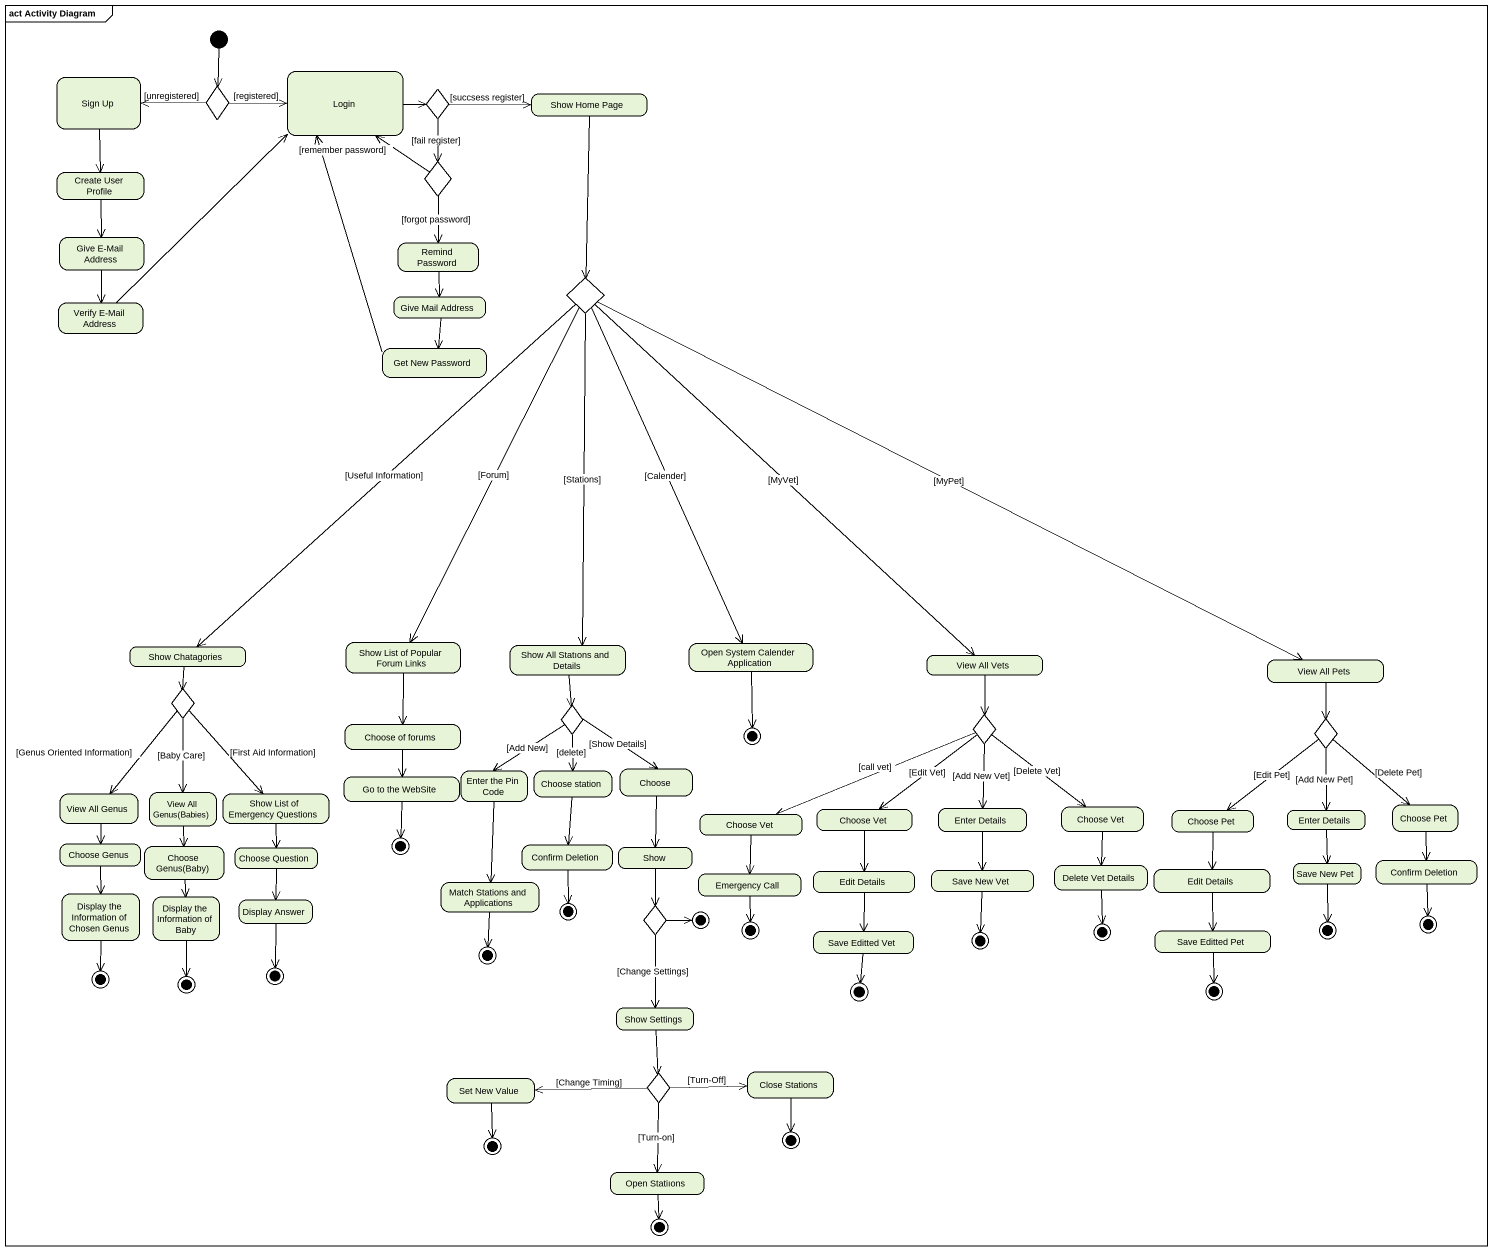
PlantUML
@startuml
mainframe act Activity Diagram
hide empty description
state "Sign Up" as Sign_Up
state choice1 <<choice>>
state Login
state choice2 <<choice>>
state "Show Home Page" as Show_Home_Page
state choice3 <<choice>>
state "Create User Profile" as Create_User_Profile
state "Give E-Mail Address" as Give_E_Mail_Address
state "Remind Password" as Remind_Password
state choice4 <<choice>>
state "Verify E-Mail Address" as Verify_E_Mail_Address
state "Give Mail Address" as Give_Mail_Address
state "Get New Password" as Get_New_Password
state "Show Chatagories" as Show_Chatagories
state "Show List of Popular Forum Links" as Show_List_of_Popular_Forum
state "Show All Statıons and Details" as Show_All_Statıons_and
state "Open System Calender Application" as Open_System_Calender
state "View All Vets" as View_All_Vets
state "View All Pets" as View_All_Pets
state choice5 <<choice>>
state choice6 <<choice>>
state "Choose of forums" as Choose_of_forums
state final1 <<end>>
state choice7 <<choice>>
state choice8 <<choice>>
state "Go to the WebSite" as Go_to_the_WebSite
state "Enter the Pin Code" as Enter_the_Pin_Code
state "Choose station" as Choose_station
state Choose
state "View All Genus" as View_All_Genus
state "View All Genus(Babies)" as View_All_Genus_Babies
state "Show List of Emergency Questions" as Show_List_of_Emergency
state "Choose Vet" as Choose_Vet
state "Choose Vet" as Choose_Vet_2
state "Enter Details" as Enter_Details
state "Choose Vet" as Choose_Vet_3
state "Choose Pet" as Choose_Pet
state "Enter Details" as Enter_Details_2
state "Choose Pet" as Choose_Pet_2
state "Choose Genus" as Choose_Genus
state "Choose Genus(Baby)" as Choose_Genus_Baby
state "Choose Question" as Choose_Question
state final2 <<end>>
state "Confirm Deletion" as Confirm_Deletion
state "Show" as Show_
state "Confirm Deletion" as Confirm_Deletion_2
state "Display the Information of Chosen Genus" as Display_the_Information_of
state "Display the Information of Baby" as Display_the_Information_of_2
state "Display Answer" as Display_Answer
state "Match Stations and Applications" as Match_Stations_and
state "Emergency Call" as Emergency_Call
state "Edit Details" as Edit_Details
state "Save New Vet" as Save_New_Vet
state "Delete Vet Details" as Delete_Vet_Details
state "Edit Details" as Edit_Details_2
state "Save New Pet" as Save_New_Pet
state final3 <<end>>
state choice9 <<choice>>
state final4 <<end>>
state final5 <<end>>
state "Save Editted Vet" as Save_Editted_Vet
state final6 <<end>>
state final7 <<end>>
state "Save Editted Pet" as Save_Editted_Pet
state final8 <<end>>
state final9 <<end>>
state final10 <<end>>
state final11 <<end>>
state final12 <<end>>
state final13 <<end>>
state "Show Settings" as Show_Settings
state final14 <<end>>
state final15 <<end>>
state "Set New Value" as Set_New_Value
state choice10 <<choice>>
state "Close Stations" as Close_Stations
state final16 <<end>>
state final17 <<end>>
state "Open Statiıons" as Open_Statiıons
state final18 <<end>>
[*] --> choice1
Sign_Up --> Create_User_Profile
choice1 -left-> Sign_Up : [unregistered]
choice1 -right-> Login : [registered]
Login -right-> choice2
choice2 -right-> Show_Home_Page : [succsess register]
choice2 --> choice3 : [fail register]
Show_Home_Page --> choice4
choice3 -up-> Login : [remember password]
choice3 --> Remind_Password : [forgot password]
Create_User_Profile --> Give_E_Mail_Address
Give_E_Mail_Address --> Verify_E_Mail_Address
Remind_Password --> Give_Mail_Address
choice4 --> Show_Chatagories : [Useful Information]
choice4 --> Show_List_of_Popular_Forum : [Forum]
choice4 --> Show_All_Statıons_and : [Stations]
choice4 --> Open_System_Calender : [Calender]
choice4 --> View_All_Vets : [MyVet]
choice4 -right-> View_All_Pets : [MyPet]
Verify_E_Mail_Address -up-> Login
Give_Mail_Address --> Get_New_Password
Get_New_Password -up-> Login
Show_Chatagories --> choice5
Show_List_of_Popular_Forum --> Choose_of_forums
Show_All_Statıons_and --> choice6
Open_System_Calender --> final1
View_All_Vets --> choice7
View_All_Pets --> choice8
choice5 --> View_All_Genus : [Genus Oriented Information]
choice5 --> View_All_Genus_Babies : [Baby Care]
choice5 --> Show_List_of_Emergency : [First Aid Information]
choice6 --> Enter_the_Pin_Code : [Add New]
choice6 --> Choose_station : [delete]
choice6 --> Choose : [Show Details]
Choose_of_forums --> Go_to_the_WebSite
choice7 -left-> Choose_Vet : [call vet]
choice7 --> Choose_Vet_2 : [Edit Vet]
choice7 --> Enter_Details : [Add New Vet]
choice7 --> Choose_Vet_3 : [Delete Vet]
choice8 --> Choose_Pet : [Edit Pet]
choice8 --> Enter_Details_2 : [Add New Pet]
choice8 --> Choose_Pet_2 : [Delete Pet]
Go_to_the_WebSite --> final2
Enter_the_Pin_Code --> Match_Stations_and
Choose_station --> Confirm_Deletion
Choose --> Show_
View_All_Genus --> Choose_Genus
View_All_Genus_Babies --> Choose_Genus_Baby
Show_List_of_Emergency --> Choose_Question
Choose_Vet --> Emergency_Call
Choose_Vet_2 --> Edit_Details
Enter_Details --> Save_New_Vet
Choose_Vet_3 --> Delete_Vet_Details
Choose_Pet --> Edit_Details_2
Enter_Details_2 --> Save_New_Pet
Choose_Pet_2 --> Confirm_Deletion_2
Choose_Genus --> Display_the_Information_of
Choose_Genus_Baby --> Display_the_Information_of_2
Choose_Question --> Display_Answer
Confirm_Deletion --> final3
Show_ --> choice9
Confirm_Deletion_2 --> final9
Display_the_Information_of --> final10
Display_the_Information_of_2 --> final11
Display_Answer --> final12
Match_Stations_and --> final13
Emergency_Call --> final5
Edit_Details --> Save_Editted_Vet
Save_New_Vet --> final6
Delete_Vet_Details --> final7
Edit_Details_2 --> Save_Editted_Pet
Save_New_Pet --> final8
choice9 -right-> final4
choice9 --> Show_Settings : [Change Settings]
Save_Editted_Vet --> final14
Save_Editted_Pet --> final15
Show_Settings --> choice10
Set_New_Value --> final17
choice10 -left-> Set_New_Value : [Change Timing]
choice10 -right-> Close_Stations : [Turn-Off]
choice10 --> Open_Statiıons : [Turn-on]
Close_Stations --> final16
Open_Statiıons --> final18
@enduml
